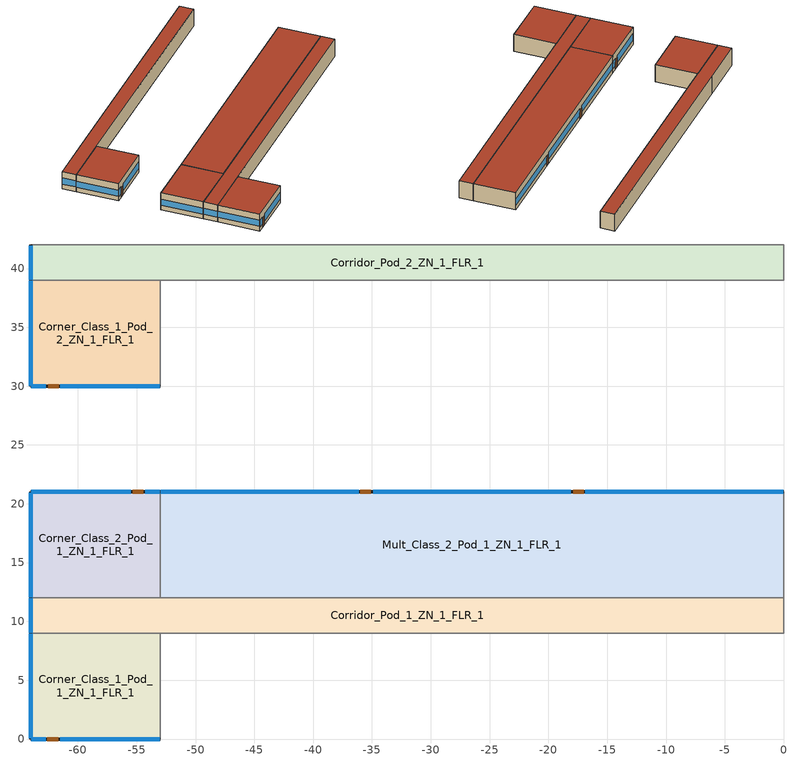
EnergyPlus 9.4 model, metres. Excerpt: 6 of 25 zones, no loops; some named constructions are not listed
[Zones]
Corner_Class_1_Pod_1_ZN_1_FLR_1
 floor ground (ext_slab_6in_with_carpet): -64,9 -53,9 -53,0 -64,0 z0
 wall outside (nonres_ext_wall): -64,9 -64,0 -53,0 z0:4
 wall to Mult_Class_1_Pod_1_ZN_1_FLR_1 (int_wall): -53,0 -53,9 z0:4
 wall to Corridor_Pod_1_ZN_1_FLR_1 (int_wall): -53,9 -64,9 z0:4
 window (Window_U_0.40_SHGC_0.38): -63.95,0 -62.73,0 / -61.51,0 -53.05,0 z0.92:2.51; -64,8.95 -64,0.05 z1.1:2.52
 door (Swinging Door_con): -62.59,0 -61.68,0 z0:2.13
 roof outside (nonres_roof): -64,0 -53,0 -53,9 -64,9 z4
Corner_Class_1_Pod_2_ZN_1_FLR_1
 floor ground (ext_slab_6in_with_carpet): -64,39 -53,39 -53,30 -64,30 z0
 wall outside (nonres_ext_wall): -64,39 -64,30 -53,30 z0:4
 wall to Mult_Class_1_Pod_2_ZN_1_FLR_1 (int_wall): -53,30 -53,39 z0:4
 wall to Corridor_Pod_2_ZN_1_FLR_1 (int_wall): -53,39 -64,39 z0:4
 window (Window_U_0.40_SHGC_0.38): -63.95,30 -62.73,30 / -61.51,30 -53.05,30 z0.92:2.51; -64,38.95 -64,30.05 z1.1:2.52
 door (Swinging Door_con): -62.53,30 -61.62,30 z0:2.13
 roof outside (nonres_roof): -64,30 -53,30 -53,39 -64,39 z4
Corner_Class_2_Pod_1_ZN_1_FLR_1
 floor ground (ext_slab_6in_with_carpet): -64,21 -53,21 -53,12 -64,12 z0
 wall outside (nonres_ext_wall): -53,21 -64,21 -64,12 z0:4
 wall to Corridor_Pod_1_ZN_1_FLR_1 (int_wall): -64,12 -53,12 z0:4
 wall to Mult_Class_2_Pod_1_ZN_1_FLR_1 (int_wall): -53,12 -53,21 z0:4
 window (Window_U_0.40_SHGC_0.38): -53.05,21 -54.27,21 / -55.49,21 -63.95,21 z0.92:2.51; -64,20.95 -64,12.05 z1.1:2.52
 door (Swinging Door_con): -54.43,21 -55.34,21 z0:2.13
 roof outside (nonres_roof): -64,12 -53,12 -53,21 -64,21 z4
Corridor_Pod_1_ZN_1_FLR_1
 floor ground (ext_slab_6in_with_carpet): -64,12 0,12 0,9 -64,9 z0
 wall outside (nonres_ext_wall): -64,12 -64,9 z0:4
 wall to Mult_Class_1_Pod_1_ZN_1_FLR_1 (int_wall): -53,9 0,9 z0:4
 wall to Main_Corridor_ZN_1_FLR_1 (int_wall): 0,9 0,12 z0:4
 wall to Mult_Class_2_Pod_1_ZN_1_FLR_1 (int_wall): 0,12 -53,12 z0:4
 window (Window_U_0.40_SHGC_0.38): -64,11.95 -64,9.05 z1.1:2.55
 roof outside (nonres_roof): -64,9 0,9 0,12 -64,12 z4
Corridor_Pod_2_ZN_1_FLR_1
 floor ground (ext_slab_6in_with_carpet): -64,42 0,42 0,39 -64,39 z0
 wall outside (nonres_ext_wall): -64,42 -64,39 z0:4
 wall to Mult_Class_1_Pod_2_ZN_1_FLR_1 (int_wall): -53,39 0,39 z0:4
 wall to Main_Corridor_ZN_1_FLR_1 (int_wall): 0,39 0,42 z0:4
 wall to Mult_Class_2_Pod_2_ZN_1_FLR_1 (int_wall): 0,42 -53,42 z0:4
 wall to Corner_Class_2_Pod_2_ZN_1_FLR_1 (int_wall): -53,42 -64,42 z0:4
 window (Window_U_0.40_SHGC_0.38): -64,41.95 -64,39.05 z1.1:2.55
 roof outside (nonres_roof): -64,39 0,39 0,42 -64,42 z4
Mult_Class_2_Pod_1_ZN_1_FLR_1
 floor ground (ext_slab_6in_with_carpet): -53,21 0,21 0,12 -53,12 z0
 wall outside (nonres_ext_wall): 0,21 -53,21 z0:4
 wall to Main_Corridor_ZN_1_FLR_1 (int_wall): 0,12 0,21 z0:4
 window (Window_U_0.40_SHGC_0.38): -0.05,21 -16.87,21 / -18.09,21 -34.91,21 / -36.13,21 -52.95,21 z1.03:2.5
 door (Swinging Door_con): -16.98,21 -17.89,21 / -35.09,21 -36.01,21 z0:2.13
 roof outside (nonres_roof): -53,12 0,12 0,21 -53,21 z4
[EnergyManagementSystem:Program]
PSZ2_5_Fan_Control: IF PSZ2_5_Number_of_Stages == 1; Return; ENDIF; IF PSZ2_5_HeatingRTF > 0; SET PSZ2_5_Heating = PSZ2_5_HeatingRTF; SET PSZ2_5_Ven = 1 - PSZ2_5_HeatingRTF; SET PSZ2_5_Eco = 0; SET PSZ2_5_Stage1 = 0; SET PSZ2_5_Stage2 = 0; ELSE; SET PSZ2_5_Heating = 0; SET PSZ2_5_EcoSpeed = PSZ2_5_VenSpeed; IF PSZ2_5_SpeedRatio == 0; IF PSZ2_5_RTF > 0; SET PSZ2_5_Stage1 = PSZ2_5_RTF; SET PSZ2_5_Stage2 = 0; SET PSZ2_5_Ven = 1-PSZ2_5_RTF; SET PSZ2_5_Eco = 0; IF PSZ2_5_OAFlowMass > (PSZ2_5_OADesignMass * PSZ2_5_OASch); SET PSZ2_5_Stage1Speed = 1.0; ENDIF; ELSE; SET PSZ2_5_Stage1 = 0; SET PSZ2_5_Stage2 = 0; IF PSZ2_5_OAFlowMass > (PSZ2_5_OADesignMass * PSZ2_5_OASch); SET PSZ2_5_Eco = 1.0; SET PSZ2_5_Ven = 0; SET PSZ2_5_Exp_DAT = PSZ2_5_DAT_Rqd - (1-PSZ2_5_VenSpeed) * GYM_ZN_1_FLR_1_Temp; SET PSZ2_5_Exp_DAT = PSZ2_5_Exp_DAT/PSZ2_5_VenSpeed; IF OAT_F > PSZ2_5_Exp_DAT; SET PSZ2_5_EcoSpeed = PSZ2_5_Stage2Speed; ENDIF; ELSE; SET PSZ2_5_Eco = 0; SET PSZ2_5_Ven = 1.0; ENDIF; ENDIF; ELSE; SET PSZ2_5_Stage1 = 1- PSZ2_5_SpeedRatio; SET PSZ2_5_Stage2 = PSZ2_5_SpeedRatio; SET PSZ2_5_Ven = 0; SET PSZ2_5_Eco = 0; IF PSZ2_5_OAFlowMass > (PSZ2_5_OADesignMass * PSZ2_5_OASch); SET PSZ2_5_Stage1Speed = 1.0; ENDIF; ENDIF; ENDIF; SET PSZ2_5_FPR = PSZ2_5_Ven * (PSZ2_5_VenSpeed ^ PSZ2_5_FanPwrExponent); SET PSZ2_5_FPR = PSZ2_5_FPR + PSZ2_5_Eco * (PSZ2_5_EcoSpeed ^ PSZ2_5_FanPwrExponent); SET PSZ2_5_FPR_1 = PSZ2_5_Stage1 * (PSZ2_5_Stage1Speed ^ PSZ2_5_FanPwrExponent); SET PSZ2_5_FPR = PSZ2_5_FPR + PSZ2_5_FPR_1; SET PSZ2_5_FPR_2 = PSZ2_5_Stage2 * (PSZ2_5_Stage2Speed ^ PSZ2_5_FanPwrExponent); SET PSZ2_5_FPR = PSZ2_5_FPR + PSZ2_5_FPR_2; SET PSZ2_5_FPR_3 = PSZ2_5_Heating * (PSZ2_5_HeatSpeed ^ PSZ2_5_FanPwrExponent); SET PSZ2_5_FanPwrRatio = PSZ2_5_FPR +  PSZ2_5_FPR_3; SET PSZ2_5_Fan_Pressure = PSZ2_5_Fan_DesignPressure * PSZ2_5_FanPwrRatio
PSZ2_5_Set_Number_of_Stages: SET PSZ2_5_Number_of_Stages =  1
PSZ2_7_Economizer_CTRL_Prog: SET PSZ2_7_Timestep_Econ_Eff = 0.7; SET PSZ2_7_MaxE = 0.7; SET PSZ2_7_DAT_Rqd = (PSZ2_7_DAT_Rqd*1.8) +32; SET OAT_F = (OAT_F*1.8) +32; SET OAwb_F = (OAwb_F*1.8) +32; IF PSZ2_7_OAFlowMass > (PSZ2_7_OADesignMass * PSZ2_7_OASch); SET PSZ2_7_Econo_Active = 1; ELSE; SET PSZ2_7_Econo_Active = 0; ENDIF; SET PSZ2_7_dT_Needed = 75 - PSZ2_7_DAT_Rqd; SET PSZ2_7_Cool_Des_dT = ((98*0.15) + (75*(1-0.15))) - 55; SET PSZ2_7_Cool_Load = PSZ2_7_dT_Needed/ PSZ2_7_Cool_Des_dT; IF PSZ2_7_Cool_Load > 1; SET PSZ2_7_Cool_Load = 1; ELSEIF PSZ2_7_Cool_Load < 0; SET PSZ2_7_Cool_Load = 0; ENDIF; IF PSZ2_7_Econo_Active == 1; SET PSZ2_7_Stage = PSZ2_7_Number_of_Stages; IF PSZ2_7_Stage == 2; IF PSZ2_7_Cool_Load < 0.6; SET PSZ2_7_Timestep_Econ_Eff = PSZ2_7_MaxE; ELSE; SET PSZ2_7_ECO_Eff = 0-2.18919863612305; SET PSZ2_7_ECO_Eff = PSZ2_7_ECO_Eff + (0-0.674461284910428 * PSZ2_7_Cool_Load); SET PSZ2_7_ECO_Eff = PSZ2_7_ECO_Eff + (0.000459106275872404 * (OAT_F^2)); SET PSZ2_7_ECO_Eff = PSZ2_7_ECO_Eff + (0-0.00000484778537945252 * (OAT_F^3)); SET PSZ2_7_ECO_Eff = PSZ2_7_ECO_Eff + (0.182915713033586 * OAwb_F); SET PSZ2_7_ECO_Eff = PSZ2_7_ECO_Eff + (0-0.00382838660261133 * (OAwb_F^2)); SET PSZ2_7_ECO_Eff = PSZ2_7_ECO_Eff + (0.0000255567460240583 * (OAwb_F^3)); SET PSZ2_7_Timestep_Econ_Eff = PSZ2_7_ECO_Eff; ENDIF; ELSE; SET PSZ2_7_ECO_Eff = 2.36337942464462; SET PSZ2_7_ECO_Eff = PSZ2_7_ECO_Eff + (0-0.409939515512619 * PSZ2_7_Cool_Load); SET PSZ2_7_ECO_Eff = PSZ2_7_ECO_Eff + (0-0.0565205596792225 * OAwb_F); SET PSZ2_7_ECO_Eff = PSZ2_7_ECO_Eff + (0-0.0000632612294169389 * (OAT_F^2)); SET PSZ2_7_Timestep_Econ_Eff = PSZ2_7_ECO_Eff + (0.000571724868775081 * (OAwb_F^2)); ENDIF; IF PSZ2_7_Timestep_Econ_Eff > PSZ2_7_MaxE; SET PSZ2_7_Timestep_Econ_Eff = PSZ2_7_MaxE; ELSEIF PSZ2_7_Timestep_Econ_Eff < (PSZ2_7_OADesignMass * PSZ2_7_OASch); SET PSZ2_7_Timestep_Econ_Eff = (PSZ2_7_OADesignMass * PSZ2_7_OASch); ENDIF; ENDIF
PSZ2_7_Fan_Control: IF PSZ2_7_Number_of_Stages == 1; Return; ENDIF; IF PSZ2_7_HeatingRTF > 0; SET PSZ2_7_Heating = PSZ2_7_HeatingRTF; SET PSZ2_7_Ven = 1 - PSZ2_7_HeatingRTF; SET PSZ2_7_Eco = 0; SET PSZ2_7_Stage1 = 0; SET PSZ2_7_Stage2 = 0; ELSE; SET PSZ2_7_Heating = 0; SET PSZ2_7_EcoSpeed = PSZ2_7_VenSpeed; IF PSZ2_7_SpeedRatio == 0; IF PSZ2_7_RTF > 0; SET PSZ2_7_Stage1 = PSZ2_7_RTF; SET PSZ2_7_Stage2 = 0; SET PSZ2_7_Ven = 1-PSZ2_7_RTF; SET PSZ2_7_Eco = 0; IF PSZ2_7_OAFlowMass > (PSZ2_7_OADesignMass * PSZ2_7_OASch); SET PSZ2_7_Stage1Speed = 1.0; ENDIF; ELSE; SET PSZ2_7_Stage1 = 0; SET PSZ2_7_Stage2 = 0; IF PSZ2_7_OAFlowMass > (PSZ2_7_OADesignMass * PSZ2_7_OASch); SET PSZ2_7_Eco = 1.0; SET PSZ2_7_Ven = 0; SET PSZ2_7_Exp_DAT = PSZ2_7_DAT_Rqd - (1-PSZ2_7_VenSpeed) * CAFETERIA_ZN_1_FLR_1_Temp; SET PSZ2_7_Exp_DAT = PSZ2_7_Exp_DAT/PSZ2_7_VenSpeed; IF OAT_F > PSZ2_7_Exp_DAT; SET PSZ2_7_EcoSpeed = PSZ2_7_Stage2Speed; ENDIF; ELSE; SET PSZ2_7_Eco = 0; SET PSZ2_7_Ven = 1.0; ENDIF; ENDIF; ELSE; SET PSZ2_7_Stage1 = 1- PSZ2_7_SpeedRatio; SET PSZ2_7_Stage2 = PSZ2_7_SpeedRatio; SET PSZ2_7_Ven = 0; SET PSZ2_7_Eco = 0; IF PSZ2_7_OAFlowMass > (PSZ2_7_OADesignMass * PSZ2_7_OASch); SET PSZ2_7_Stage1Speed = 1.0; ENDIF; ENDIF; ENDIF; SET PSZ2_7_FPR = PSZ2_7_Ven * (PSZ2_7_VenSpeed ^ PSZ2_7_FanPwrExponent); SET PSZ2_7_FPR = PSZ2_7_FPR + PSZ2_7_Eco * (PSZ2_7_EcoSpeed ^ PSZ2_7_FanPwrExponent); SET PSZ2_7_FPR_1 = PSZ2_7_Stage1 * (PSZ2_7_Stage1Speed ^ PSZ2_7_FanPwrExponent); SET PSZ2_7_FPR = PSZ2_7_FPR + PSZ2_7_FPR_1; SET PSZ2_7_FPR_2 = PSZ2_7_Stage2 * (PSZ2_7_Stage2Speed ^ PSZ2_7_FanPwrExponent); SET PSZ2_7_FPR = PSZ2_7_FPR + PSZ2_7_FPR_2; SET PSZ2_7_FPR_3 = PSZ2_7_Heating * (PSZ2_7_HeatSpeed ^ PSZ2_7_FanPwrExponent); SET PSZ2_7_FanPwrRatio = PSZ2_7_FPR +  PSZ2_7_FPR_3; SET PSZ2_7_Fan_Pressure = PSZ2_7_Fan_DesignPressure * PSZ2_7_FanPwrRatio
PSZ2_7_Set_Fan_Par: IF PSZ2_7_Number_of_Stages == 1; Return; ENDIF; SET PSZ2_7_FanPwrExponent = 2.2; SET PSZ2_7_OAFrac = PSZ2_7_OAFlowMass/PSZ2_7_DesignFlowMass; IF  PSZ2_7_OAFrac < 0.66; SET PSZ2_7_VenSpeed = 0.66; SET PSZ2_7_Stage1Speed = 0.66; ELSE; SET PSZ2_7_VenSpeed = PSZ2_7_OAFrac; SET PSZ2_7_Stage1Speed = PSZ2_7_OAFrac; ENDIF; SET PSZ2_7_Stage2Speed = 1.0; SET PSZ2_7_HeatSpeed = 1.0
PSZ2_7_Set_Number_of_Stages: SET PSZ2_7_Number_of_Stages =  2
SET_Bath_ZN_1_FLR_1_Light_EMS_Program: SET Bath_ZN_1_FLR_1_LSr_IP=0.093*Bath_ZN_1_FLR_1_LSr/Bath_ZN_1_FLR_1_Area; IF (Bath_ZN_1_FLR_1_OSr <= 0) && (Bath_ZN_1_FLR_1_LSr_IP >= 0.02); SET Bath_ZN_1_FLR_1_LAr = 0.02*Bath_ZN_1_FLR_1_Area/0.09290304; ELSE; SET Bath_ZN_1_FLR_1_LAr = NULL; ENDIF
SET_Cafeteria_ZN_1_FLR_1_Light_EMS_Program: SET Cafeteria_ZN_1_FLR_1_LSr_IP=0.093*Cafeteria_ZN_1_FLR_1_LSr/Cafeteria_ZN_1_FLR_1_Area; IF (Cafeteria_ZN_1_FLR_1_OSr <= 0) && (Cafeteria_ZN_1_FLR_1_LSr_IP >= 0.02); SET Cafeteria_ZN_1_FLR_1_LAr = 0.02*Cafeteria_ZN_1_FLR_1_Area/0.09290304; ELSE; SET Cafeteria_ZN_1_FLR_1_LAr = NULL; ENDIF
SET_Gym_ZN_1_FLR_1_Light_EMS_Program: SET Gym_ZN_1_FLR_1_LSr_IP=0.093*Gym_ZN_1_FLR_1_LSr/Gym_ZN_1_FLR_1_Area; IF (Gym_ZN_1_FLR_1_OSr <= 0) && (Gym_ZN_1_FLR_1_LSr_IP >= 0.02); SET Gym_ZN_1_FLR_1_LAr = 0.02*Gym_ZN_1_FLR_1_Area/0.09290304; ELSE; SET Gym_ZN_1_FLR_1_LAr = NULL; ENDIF
SET_Kitchen_ZN_1_FLR_1_Light_EMS_Program: SET Kitchen_ZN_1_FLR_1_LSr_IP=0.093*Kitchen_ZN_1_FLR_1_LSr/Kitchen_ZN_1_FLR_1_Area; IF (Kitchen_ZN_1_FLR_1_OSr <= 0) && (Kitchen_ZN_1_FLR_1_LSr_IP >= 0.02); SET Kitchen_ZN_1_FLR_1_LAr = 0.02*Kitchen_ZN_1_FLR_1_Area/0.09290304; ELSE; SET Kitchen_ZN_1_FLR_1_LAr = NULL; ENDIF
SET_LMC_ZN_1_FLR_1_Light_EMS_Program: SET LMC_ZN_1_FLR_1_LSr_IP=0.093*LMC_ZN_1_FLR_1_LSr/LMC_ZN_1_FLR_1_Area; IF (LMC_ZN_1_FLR_1_OSr <= 0) && (LMC_ZN_1_FLR_1_LSr_IP >= 0.02); SET LMC_ZN_1_FLR_1_LAr = 0.02*LMC_ZN_1_FLR_1_Area/0.09290304; ELSE; SET LMC_ZN_1_FLR_1_LAr = NULL; ENDIF
SET_Lobby_ZN_1_FLR_1_Light_EMS_Program: SET Lobby_ZN_1_FLR_1_LSr_IP=0.093*Lobby_ZN_1_FLR_1_LSr/Lobby_ZN_1_FLR_1_Area; IF (Lobby_ZN_1_FLR_1_OSr <= 0) && (Lobby_ZN_1_FLR_1_LSr_IP >= 0.02); SET Lobby_ZN_1_FLR_1_LAr = 0.02*Lobby_ZN_1_FLR_1_Area/0.09290304; ELSE; SET Lobby_ZN_1_FLR_1_LAr = NULL; ENDIF
SET_Main_Corridor_ZN_1_FLR_1_Light_EMS_Program: SET Main_Corridor_ZN_1_FLR_1_LSr_IP=0.093*Main_Corridor_ZN_1_FLR_1_LSr/Main_Corridor_ZN_1_FLR_1_Area; IF (Main_Corridor_ZN_1_FLR_1_OSr <= 0) && (Main_Corridor_ZN_1_FLR_1_LSr_IP >= 0.02); SET Main_Corridor_ZN_1_FLR_1_LAr = 0.02*Main_Corridor_ZN_1_FLR_1_Area/0.09290304; ELSE; SET Main_Corridor_ZN_1_FLR_1_LAr = NULL; ENDIF
SET_Mech_ZN_1_FLR_1_Light_EMS_Program: SET Mech_ZN_1_FLR_1_LSr_IP=0.093*Mech_ZN_1_FLR_1_LSr/Mech_ZN_1_FLR_1_Area; IF (Mech_ZN_1_FLR_1_OSr <= 0) && (Mech_ZN_1_FLR_1_LSr_IP >= 0.02); SET Mech_ZN_1_FLR_1_LAr = 0.02*Mech_ZN_1_FLR_1_Area/0.09290304; ELSE; SET Mech_ZN_1_FLR_1_LAr = NULL; ENDIF
SET_Offices_ZN_1_FLR_1_Light_EMS_Program: SET Offices_ZN_1_FLR_1_LSr_IP=0.093*Offices_ZN_1_FLR_1_LSr/Offices_ZN_1_FLR_1_Area; IF (Offices_ZN_1_FLR_1_OSr <= 0) && (Offices_ZN_1_FLR_1_LSr_IP >= 0.02); SET Offices_ZN_1_FLR_1_LAr = 0.02*Offices_ZN_1_FLR_1_Area/0.09290304; ELSE; SET Offices_ZN_1_FLR_1_LAr = NULL; ENDIF
SET_cCL1_Pod_1_ZN_1_FLR_1_Light_EMS_Program: SET cCL1_Pod_1_ZN_1_FLR_1_LSr_IP=0.093*cCL1_Pod_1_ZN_1_FLR_1_LSr/cCL1_Pod_1_ZN_1_FLR_1_Area; IF (cCL1_Pod_1_ZN_1_FLR_1_OSr <= 0) && (cCL1_Pod_1_ZN_1_FLR_1_LSr_IP >= 0.02); SET cCL1_Pod_1_ZN_1_FLR_1_LAr = 0.02*cCL1_Pod_1_ZN_1_FLR_1_Area/0.09290304; ELSE; SET cCL1_Pod_1_ZN_1_FLR_1_LAr = NULL; ENDIF
SET_cCL1_Pod_2_ZN_1_FLR_1_Light_EMS_Program: SET cCL1_Pod_2_ZN_1_FLR_1_LSr_IP=0.093*cCL1_Pod_2_ZN_1_FLR_1_LSr/cCL1_Pod_2_ZN_1_FLR_1_Area; IF (cCL1_Pod_2_ZN_1_FLR_1_OSr <= 0) && (cCL1_Pod_2_ZN_1_FLR_1_LSr_IP >= 0.02); SET cCL1_Pod_2_ZN_1_FLR_1_LAr = 0.02*cCL1_Pod_2_ZN_1_FLR_1_Area/0.09290304; ELSE; SET cCL1_Pod_2_ZN_1_FLR_1_LAr = NULL; ENDIF
SET_cCL1_Pod_3_ZN_1_FLR_1_Light_EMS_Program: SET cCL1_Pod_3_ZN_1_FLR_1_LSr_IP=0.093*cCL1_Pod_3_ZN_1_FLR_1_LSr/cCL1_Pod_3_ZN_1_FLR_1_Area; IF (cCL1_Pod_3_ZN_1_FLR_1_OSr <= 0) && (cCL1_Pod_3_ZN_1_FLR_1_LSr_IP >= 0.02); SET cCL1_Pod_3_ZN_1_FLR_1_LAr = 0.02*cCL1_Pod_3_ZN_1_FLR_1_Area/0.09290304; ELSE; SET cCL1_Pod_3_ZN_1_FLR_1_LAr = NULL; ENDIF
SET_cCL2_Pod_1_ZN_1_FLR_1_Light_EMS_Program: SET cCL2_Pod_1_ZN_1_FLR_1_LSr_IP=0.093*cCL2_Pod_1_ZN_1_FLR_1_LSr/cCL2_Pod_1_ZN_1_FLR_1_Area; IF (cCL2_Pod_1_ZN_1_FLR_1_OSr <= 0) && (cCL2_Pod_1_ZN_1_FLR_1_LSr_IP >= 0.02); SET cCL2_Pod_1_ZN_1_FLR_1_LAr = 0.02*cCL2_Pod_1_ZN_1_FLR_1_Area/0.09290304; ELSE; SET cCL2_Pod_1_ZN_1_FLR_1_LAr = NULL; ENDIF
SET_cCL2_Pod_2_ZN_1_FLR_1_Light_EMS_Program: SET cCL2_Pod_2_ZN_1_FLR_1_LSr_IP=0.093*cCL2_Pod_2_ZN_1_FLR_1_LSr/cCL2_Pod_2_ZN_1_FLR_1_Area; IF (cCL2_Pod_2_ZN_1_FLR_1_OSr <= 0) && (cCL2_Pod_2_ZN_1_FLR_1_LSr_IP >= 0.02); SET cCL2_Pod_2_ZN_1_FLR_1_LAr = 0.02*cCL2_Pod_2_ZN_1_FLR_1_Area/0.09290304; ELSE; SET cCL2_Pod_2_ZN_1_FLR_1_LAr = NULL; ENDIF
SET_cCL2_Pod_3_ZN_1_FLR_1_Light_EMS_Program: SET cCL2_Pod_3_ZN_1_FLR_1_LSr_IP=0.093*cCL2_Pod_3_ZN_1_FLR_1_LSr/cCL2_Pod_3_ZN_1_FLR_1_Area; IF (cCL2_Pod_3_ZN_1_FLR_1_OSr <= 0) && (cCL2_Pod_3_ZN_1_FLR_1_LSr_IP >= 0.02); SET cCL2_Pod_3_ZN_1_FLR_1_LAr = 0.02*cCL2_Pod_3_ZN_1_FLR_1_Area/0.09290304; ELSE; SET cCL2_Pod_3_ZN_1_FLR_1_LAr = NULL; ENDIF
SET_cPCLZN_1_FLR_1_Light_EMS_Program: SET cPCLZN_1_FLR_1_LSr_IP=0.093*cPCLZN_1_FLR_1_LSr/cPCLZN_1_FLR_1_Area; IF (cPCLZN_1_FLR_1_OSr <= 0) && (cPCLZN_1_FLR_1_LSr_IP >= 0.02); SET cPCLZN_1_FLR_1_LAr = 0.02*cPCLZN_1_FLR_1_Area/0.09290304; ELSE; SET cPCLZN_1_FLR_1_LAr = NULL; ENDIF
SET_cPOD1_ZN_1_FLR_1_Light_EMS_Program: SET cPOD1_ZN_1_FLR_1_LSr_IP=0.093*cPOD1_ZN_1_FLR_1_LSr/cPOD1_ZN_1_FLR_1_Area; IF (cPOD1_ZN_1_FLR_1_OSr <= 0) && (cPOD1_ZN_1_FLR_1_LSr_IP >= 0.02); SET cPOD1_ZN_1_FLR_1_LAr = 0.02*cPOD1_ZN_1_FLR_1_Area/0.09290304; ELSE; SET cPOD1_ZN_1_FLR_1_LAr = NULL; ENDIF
SET_cPOD2_ZN_1_FLR_1_Light_EMS_Program: SET cPOD2_ZN_1_FLR_1_LSr_IP=0.093*cPOD2_ZN_1_FLR_1_LSr/cPOD2_ZN_1_FLR_1_Area; IF (cPOD2_ZN_1_FLR_1_OSr <= 0) && (cPOD2_ZN_1_FLR_1_LSr_IP >= 0.02); SET cPOD2_ZN_1_FLR_1_LAr = 0.02*cPOD2_ZN_1_FLR_1_Area/0.09290304; ELSE; SET cPOD2_ZN_1_FLR_1_LAr = NULL; ENDIF
SET_cPOD3_ZN_1_FLR_1_Light_EMS_Program: SET cPOD3_ZN_1_FLR_1_LSr_IP=0.093*cPOD3_ZN_1_FLR_1_LSr/cPOD3_ZN_1_FLR_1_Area; IF (cPOD3_ZN_1_FLR_1_OSr <= 0) && (cPOD3_ZN_1_FLR_1_LSr_IP >= 0.02); SET cPOD3_ZN_1_FLR_1_LAr = 0.02*cPOD3_ZN_1_FLR_1_Area/0.09290304; ELSE; SET cPOD3_ZN_1_FLR_1_LAr = NULL; ENDIF
SET_mCl1_Pod_1_ZN_1_FLR_1_Light_EMS_Program: SET mCl1_Pod_1_ZN_1_FLR_1_LSr_IP=0.093*mCl1_Pod_1_ZN_1_FLR_1_LSr/mCl1_Pod_1_ZN_1_FLR_1_Area; IF (mCl1_Pod_1_ZN_1_FLR_1_OSr <= 0) && (mCl1_Pod_1_ZN_1_FLR_1_LSr_IP >= 0.02); SET mCl1_Pod_1_ZN_1_FLR_1_LAr = 0.02*mCl1_Pod_1_ZN_1_FLR_1_Area/0.09290304; ELSE; SET mCl1_Pod_1_ZN_1_FLR_1_LAr = NULL; ENDIF
SET_mCl1_Pod_2_ZN_1_FLR_1_Light_EMS_Program: SET mCl1_Pod_2_ZN_1_FLR_1_LSr_IP=0.093*mCl1_Pod_2_ZN_1_FLR_1_LSr/mCl1_Pod_2_ZN_1_FLR_1_Area; IF (mCl1_Pod_2_ZN_1_FLR_1_OSr <= 0) && (mCl1_Pod_2_ZN_1_FLR_1_LSr_IP >= 0.02); SET mCl1_Pod_2_ZN_1_FLR_1_LAr = 0.02*mCl1_Pod_2_ZN_1_FLR_1_Area/0.09290304; ELSE; SET mCl1_Pod_2_ZN_1_FLR_1_LAr = NULL; ENDIF
SET_mCl1_Pod_3_ZN_1_FLR_1_Light_EMS_Program: SET mCl1_Pod_3_ZN_1_FLR_1_LSr_IP=0.093*mCl1_Pod_3_ZN_1_FLR_1_LSr/mCl1_Pod_3_ZN_1_FLR_1_Area; IF (mCl1_Pod_3_ZN_1_FLR_1_OSr <= 0) && (mCl1_Pod_3_ZN_1_FLR_1_LSr_IP >= 0.02); SET mCl1_Pod_3_ZN_1_FLR_1_LAr = 0.02*mCl1_Pod_3_ZN_1_FLR_1_Area/0.09290304; ELSE; SET mCl1_Pod_3_ZN_1_FLR_1_LAr = NULL; ENDIF
SET_mCl2_Pod_1_ZN_1_FLR_1_Light_EMS_Program: SET mCl2_Pod_1_ZN_1_FLR_1_LSr_IP=0.093*mCl2_Pod_1_ZN_1_FLR_1_LSr/mCl2_Pod_1_ZN_1_FLR_1_Area; IF (mCl2_Pod_1_ZN_1_FLR_1_OSr <= 0) && (mCl2_Pod_1_ZN_1_FLR_1_LSr_IP >= 0.02); SET mCl2_Pod_1_ZN_1_FLR_1_LAr = 0.02*mCl2_Pod_1_ZN_1_FLR_1_Area/0.09290304; ELSE; SET mCl2_Pod_1_ZN_1_FLR_1_LAr = NULL; ENDIF
SET_mCl2_Pod_2_ZN_1_FLR_1_Light_EMS_Program: SET mCl2_Pod_2_ZN_1_FLR_1_LSr_IP=0.093*mCl2_Pod_2_ZN_1_FLR_1_LSr/mCl2_Pod_2_ZN_1_FLR_1_Area; IF (mCl2_Pod_2_ZN_1_FLR_1_OSr <= 0) && (mCl2_Pod_2_ZN_1_FLR_1_LSr_IP >= 0.02); SET mCl2_Pod_2_ZN_1_FLR_1_LAr = 0.02*mCl2_Pod_2_ZN_1_FLR_1_Area/0.09290304; ELSE; SET mCl2_Pod_2_ZN_1_FLR_1_LAr = NULL; ENDIF
SET_mCl2_Pod_3_ZN_1_FLR_1_Light_EMS_Program: SET mCl2_Pod_3_ZN_1_FLR_1_LSr_IP=0.093*mCl2_Pod_3_ZN_1_FLR_1_LSr/mCl2_Pod_3_ZN_1_FLR_1_Area; IF (mCl2_Pod_3_ZN_1_FLR_1_OSr <= 0) && (mCl2_Pod_3_ZN_1_FLR_1_LSr_IP >= 0.02); SET mCl2_Pod_3_ZN_1_FLR_1_LAr = 0.02*mCl2_Pod_3_ZN_1_FLR_1_Area/0.09290304; ELSE; SET mCl2_Pod_3_ZN_1_FLR_1_LAr = NULL; ENDIF
SetBoilerCurve: IF BoilerPLR >= PLRx; IF BoilerType == 1; SET BoilerCurve = 0.975 + 0.305*BoilerPLR - 0.527*(BoilerPLR^2) + 0.249*(BoilerPLR^3); ELSE; SET BoilerCurve = 0.907 + 0.320*BoilerPLR - 0.420*(BoilerPLR^2) + 0.193*(BoilerPLR^3); ENDIF; ELSE; IF BoilerPLR == 0; SET BoilerCurve = NULL; ELSE; IF BoilerPLR <0.05; SET BoilerCurve = (0.05/(0.05 + SkinLossRate)) * (Ecx/EtRated); ELSE; SET BoilerCurve = (BoilerPLR/(BoilerPLR + SkinLossRate)) * (Ecx/EtRated); ENDIF; ENDIF; ENDIF
SetBoilerPar: SET CapRated =  370135.33; SET EtRated =  0.8; SET CapRated = (CapRated *3.412)/1000; SET SkinLossRate = 0.02; SET BoilerType = 1; IF BoilerType  == 1; IF CapRated >10000; SET PLRx = 0.2; ELSEIF CapRated >5000; SET PLRx = 0.25; ELSEIF CapRated >1000; SET PLRx = 0.33; ELSE; SET BoilerType = 2; SET PLRx = 0.2; ENDIF; ELSE; SET PLRx = 0.2; ENDIF; IF BoilerType == 1; SET CurveX = 0.975 + 0.305 * PLRx - 0.527 * (PLRx^2) + 0.249 * (PLRx^3); ELSE; SET CurveX = 0.907 + 0.320 * PLRx - 0.420 * (PLRx^2) + 0.193 * (PLRx^3); ENDIF; SET LoadX = CapRated * PLRx; SET Etx = CurveX * EtRated; SET InputEx = LoadX/Etx; SET SkinEx = CapRated * SkinLossRate; SET Ecx = (LoadX + SkinEx)/InputEx
Transformer_Load_Prog: SET Wired_LTG = Facility_Int_LTG*0.0119
[EnergyManagementSystem:ProgramCallingManager]
BoilerCurveManager: InsideHVACSystemIterationLoop; SetBoilerCurve
BoilerParManager: BeginNewEnvironment; SetBoilerPar
OA_BASED_OPTIMUM_START_EMS_Program Manager: BeginTimestepBeforePredictor; OA_BASED_OPTIMUM_START_EMS_Program
PSZ1_6_ECO_Manager: InsideHVACSystemIterationLoop; PSZ1_6_Economizer_CTRL_Prog
PSZ1_6_Fan_Main_Manager: BeginTimestepBeforePredictor; PSZ1_6_Fan_Control
PSZ1_6_Fan_Parameter_manager: BeginNewEnvironment; PSZ1_6_Set_Fan_Par
PSZ1_6_Set_Number_of_Stages_CallingManager: BeginNewEnvironment; PSZ1_6_Set_Number_of_Stages
PSZ2_5_ECO_Manager: InsideHVACSystemIterationLoop; PSZ2_5_Economizer_CTRL_Prog
PSZ2_5_Fan_Main_Manager: BeginTimestepBeforePredictor; PSZ2_5_Fan_Control
PSZ2_5_Fan_Parameter_manager: BeginNewEnvironment; PSZ2_5_Set_Fan_Par
PSZ2_5_Set_Number_of_Stages_CallingManager: BeginNewEnvironment; PSZ2_5_Set_Number_of_Stages
PSZ2_7_ECO_Manager: InsideHVACSystemIterationLoop; PSZ2_7_Economizer_CTRL_Prog
PSZ2_7_Fan_Main_Manager: BeginTimestepBeforePredictor; PSZ2_7_Fan_Control
PSZ2_7_Fan_Parameter_manager: BeginNewEnvironment; PSZ2_7_Set_Fan_Par
PSZ2_7_Set_Number_of_Stages_CallingManager: BeginNewEnvironment; PSZ2_7_Set_Number_of_Stages
SET_Bath_ZN_1_FLR_1_Light_EMS_Program_Prog_Manager: BeginTimestepBeforePredictor; SET_Bath_ZN_1_FLR_1_Light_EMS_Program
SET_Cafeteria_ZN_1_FLR_1_Light_EMS_Program_Prog_Manager: BeginTimestepBeforePredictor; SET_Cafeteria_ZN_1_FLR_1_Light_EMS_Program
SET_Gym_ZN_1_FLR_1_Light_EMS_Program_Prog_Manager: BeginTimestepBeforePredictor; SET_Gym_ZN_1_FLR_1_Light_EMS_Program
SET_Kitchen_ZN_1_FLR_1_Light_EMS_Program_Prog_Manager: BeginTimestepBeforePredictor; SET_Kitchen_ZN_1_FLR_1_Light_EMS_Program
SET_LMC_ZN_1_FLR_1_Light_EMS_Program_Prog_Manager: BeginTimestepBeforePredictor; SET_LMC_ZN_1_FLR_1_Light_EMS_Program
SET_Lobby_ZN_1_FLR_1_Light_EMS_Program_Prog_Manager: BeginTimestepBeforePredictor; SET_Lobby_ZN_1_FLR_1_Light_EMS_Program
SET_Main_Corridor_ZN_1_FLR_1_Light_EMS_Program_Prog_Manager: BeginTimestepBeforePredictor; SET_Main_Corridor_ZN_1_FLR_1_Light_EMS_Program
SET_Mech_ZN_1_FLR_1_Light_EMS_Program_Prog_Manager: BeginTimestepBeforePredictor; SET_Mech_ZN_1_FLR_1_Light_EMS_Program
SET_Offices_ZN_1_FLR_1_Light_EMS_Program_Prog_Manager: BeginTimestepBeforePredictor; SET_Offices_ZN_1_FLR_1_Light_EMS_Program
SET_cCL1_Pod_1_ZN_1_FLR_1_Light_EMS_Program_Prog_Manager: BeginTimestepBeforePredictor; SET_cCL1_Pod_1_ZN_1_FLR_1_Light_EMS_Program
SET_cCL1_Pod_2_ZN_1_FLR_1_Light_EMS_Program_Prog_Manager: BeginTimestepBeforePredictor; SET_cCL1_Pod_2_ZN_1_FLR_1_Light_EMS_Program
SET_cCL1_Pod_3_ZN_1_FLR_1_Light_EMS_Program_Prog_Manager: BeginTimestepBeforePredictor; SET_cCL1_Pod_3_ZN_1_FLR_1_Light_EMS_Program
SET_cCL2_Pod_1_ZN_1_FLR_1_Light_EMS_Program_Prog_Manager: BeginTimestepBeforePredictor; SET_cCL2_Pod_1_ZN_1_FLR_1_Light_EMS_Program
SET_cCL2_Pod_2_ZN_1_FLR_1_Light_EMS_Program_Prog_Manager: BeginTimestepBeforePredictor; SET_cCL2_Pod_2_ZN_1_FLR_1_Light_EMS_Program
SET_cCL2_Pod_3_ZN_1_FLR_1_Light_EMS_Program_Prog_Manager: BeginTimestepBeforePredictor; SET_cCL2_Pod_3_ZN_1_FLR_1_Light_EMS_Program
SET_cPCLZN_1_FLR_1_Light_EMS_Program_Prog_Manager: BeginTimestepBeforePredictor; SET_cPCLZN_1_FLR_1_Light_EMS_Program
SET_cPOD1_ZN_1_FLR_1_Light_EMS_Program_Prog_Manager: BeginTimestepBeforePredictor; SET_cPOD1_ZN_1_FLR_1_Light_EMS_Program
SET_cPOD2_ZN_1_FLR_1_Light_EMS_Program_Prog_Manager: BeginTimestepBeforePredictor; SET_cPOD2_ZN_1_FLR_1_Light_EMS_Program
SET_cPOD3_ZN_1_FLR_1_Light_EMS_Program_Prog_Manager: BeginTimestepBeforePredictor; SET_cPOD3_ZN_1_FLR_1_Light_EMS_Program
SET_mCl1_Pod_1_ZN_1_FLR_1_Light_EMS_Program_Prog_Manager: BeginTimestepBeforePredictor; SET_mCl1_Pod_1_ZN_1_FLR_1_Light_EMS_Program
SET_mCl1_Pod_2_ZN_1_FLR_1_Light_EMS_Program_Prog_Manager: BeginTimestepBeforePredictor; SET_mCl1_Pod_2_ZN_1_FLR_1_Light_EMS_Program
SET_mCl1_Pod_3_ZN_1_FLR_1_Light_EMS_Program_Prog_Manager: BeginTimestepBeforePredictor; SET_mCl1_Pod_3_ZN_1_FLR_1_Light_EMS_Program
SET_mCl2_Pod_1_ZN_1_FLR_1_Light_EMS_Program_Prog_Manager: BeginTimestepBeforePredictor; SET_mCl2_Pod_1_ZN_1_FLR_1_Light_EMS_Program
SET_mCl2_Pod_2_ZN_1_FLR_1_Light_EMS_Program_Prog_Manager: BeginTimestepBeforePredictor; SET_mCl2_Pod_2_ZN_1_FLR_1_Light_EMS_Program
SET_mCl2_Pod_3_ZN_1_FLR_1_Light_EMS_Program_Prog_Manager: BeginTimestepBeforePredictor; SET_mCl2_Pod_3_ZN_1_FLR_1_Light_EMS_Program
Transformer_Load_Prog_Manager: AfterPredictorAfterHVACManagers; Transformer_Load_Prog
[EnergyManagementSystem:Sensor]
Name | Output variable or output meter | Output variable or output meter index key
Facility_Int_LTG | InteriorLights:Electricity
OAT | Site Outdoor Air Drybulb Temperature | Environment
OAT_F | Site Outdoor Air Drybulb Temperature
OAwb_F | Site Outdoor Air Wetbulb Temperature | *
PSZ1_6_DAT_Rqd | System Node Setpoint Temperature | PSZ-AC_1:6 Supply Equipment Outlet Node
PSZ1_6_OASch | Schedule Value | Kitchen_Exhaust_SCH
PSZ2_5_DAT_Rqd | System Node Setpoint Temperature | PSZ-AC_2:5 Supply Equipment Outlet Node
PSZ2_5_OASch; PSZ2_7_OASch | Schedule Value | MinOA_MotorizedDamper_Sched
PSZ2_7_DAT_Rqd | System Node Setpoint Temperature | PSZ-AC_2:7 Supply Equipment Outlet Node
[Refrigeration:CompressorRack] Condenser type=AirCooled; Design condenser fan power=350; Heat rejection location=Zone
Name | Compressor rack cop function of temperature curve | Condenser fan power function of temperature curve | Design compressor rack cop | End use subcategory | Refrigeration case name or walkin name or caseandwalkinlist
RACK1 | RACK1_RackCOPfTCurve | RACK1_RackCondFanCurve2 | 1.5 | Low Temp Refrigeration | RACK1CaseList
RACK2 | RACK2_RackCOPfTCurve |  | 3 | Med Temp Refrigeration | RACK2CaseList
[Curve:Quadratic]
Name | Maximum value of x | Minimum value of x | Coefficient1 constant | Coefficient2 x | Coefficient3 x 2
RACK1_RackCOPfTCurve | 35 | 10 | 1.7603 | -0.0377 | 0.0004
RACK1_RackCondFanCurve2 | 35 | 0 | 0 | 0.0286 | 0
RACK2_RackCOPfTCurve | 50 | 0 | 1 | 0 | 0
[Schedule:Compact]
ACTIVITY_SCH: Through: 12/31, For: AllDays, Until: 24:00, 120
AIR_VELO_SCH: Through: 12/31, For: AllDays, Until: 24:00, 0.2
BLDG_LIGHT_CORRIDOR_SCH: Through: 6/30, For: Weekdays, Until: 7:00, 0.1773, Until: 8:00, 0.9, Until: 21:00, 0.560781, Until: 24:00, 0.1773, For: SummerDesignDay, Until: 24:00, 1, For: WinterDesignDay, Until: 24:00, 0, For: WeekEnds Holidays AllOtherDays, Until: 24:00, 0.1773, Through: 9/1, For: Weekdays, Until: 8:00, 0.1773, Until: 20:00, 0.311545, Until: 21:00, 0.110474, Until: 24:00, 0.1773, For: SummerDesignDay, Until: 24:00, 1, For: WinterDesignDay, Until: 24:00, 0, For: WeekEnds Holidays AllOtherDays, Until: 24:00, 0.1773, Through: 12/31, For: Weekdays, Until: 7:00, 0.1773, Until: 8:00, 0.9, Until: 21:00, 0.560781, Until: 24:00, 0.1773, For: SummerDesignDay, Until: 24:00, 1, For: WinterDesignDay, Until: 24:00, 0, For: WeekEnds Holidays AllOtherDays, Until: 24:00, 0.1773
BLDG_LIGHT_GYM_SCH: Through: 6/30, For: Weekdays, Until: 7:00, 0.1773, Until: 8:00, 0.9, Until: 21:00, 0.88605, Until: 24:00, 0.1773, For: SummerDesignDay, Until: 24:00, 1, For: WinterDesignDay, Until: 24:00, 0, For: WeekEnds Holidays AllOtherDays, Until: 24:00, 0.1773, Through: 9/1, For: Weekdays, Until: 8:00, 0.1773, Until: 20:00, 0.49225, Until: 21:00, 0.174552, Until: 24:00, 0.1773, For: SummerDesignDay, Until: 24:00, 1, For: WinterDesignDay, Until: 24:00, 0, For: WeekEnds Holidays AllOtherDays, Until: 24:00, 0.1773, Through: 12/31, For: Weekdays, Until: 7:00, 0.1773, Until: 8:00, 0.9, Until: 21:00, 0.88605, Until: 24:00, 0.1773, For: SummerDesignDay, Until: 24:00, 1, For: WinterDesignDay, Until: 24:00, 0, For: WeekEnds Holidays AllOtherDays, Until: 24:00, 0.1773
BLDG_LIGHT_LIBRARY_SCH: Through: 6/30, For: Weekdays, Until: 7:00, 0.1773, Until: 8:00, 0.9, Until: 21:00, 0.8325, Until: 24:00, 0.1773, For: SummerDesignDay, Until: 24:00, 1, For: WinterDesignDay, Until: 24:00, 0, For: WeekEnds Holidays AllOtherDays, Until: 24:00, 0.1773, Through: 9/1, For: Weekdays, Until: 8:00, 0.1773, Until: 20:00, 0.4625, Until: 21:00, 0.164002, Until: 24:00, 0.1773, For: SummerDesignDay, Until: 24:00, 1, For: WinterDesignDay, Until: 24:00, 0, For: WeekEnds Holidays AllOtherDays, Until: 24:00, 0.1773, Through: 12/31, For: Weekdays, Until: 7:00, 0.1773, Until: 8:00, 0.9, Until: 21:00, 0.8325, Until: 24:00, 0.1773, For: SummerDesignDay, Until: 24:00, 1, For: WinterDesignDay, Until: 24:00, 0, For: WeekEnds Holidays AllOtherDays, Until: 24:00, 0.1773
BLDG_LIGHT_LOBBYFLR1_SCH: Through: 6/30, For: Weekdays, Until: 7:00, 0.1773, Until: 8:00, 0.9, Until: 21:00, 0.855, Until: 24:00, 0.1773, For: SummerDesignDay, Until: 24:00, 1, For: WinterDesignDay, Until: 24:00, 0, For: WeekEnds Holidays AllOtherDays, Until: 24:00, 0.1773, Through: 9/1, For: Weekdays, Until: 8:00, 0.1773, Until: 20:00, 0.475, Until: 21:00, 0.168435, Until: 24:00, 0.1773, For: SummerDesignDay, Until: 24:00, 1, For: WinterDesignDay, Until: 24:00, 0, For: WeekEnds Holidays AllOtherDays, Until: 24:00, 0.1773, Through: 12/31, For: Weekdays, Until: 7:00, 0.1773, Until: 8:00, 0.9, Until: 21:00, 0.855, Until: 24:00, 0.1773, For: SummerDesignDay, Until: 24:00, 1, For: WinterDesignDay, Until: 24:00, 0, For: WeekEnds Holidays AllOtherDays, Until: 24:00, 0.1773
BLDG_LIGHT_OFFICE_SCH: Through: 6/30, For: Weekdays, Until: 7:00, 0.1773, Until: 8:00, 0.9, Until: 21:00, 0.754856, Until: 24:00, 0.1773, For: SummerDesignDay, Until: 24:00, 1, For: WinterDesignDay, Until: 24:00, 0, For: WeekEnds Holidays AllOtherDays, Until: 24:00, 0.1773, Through: 9/1, For: Weekdays, Until: 8:00, 0.1773, Until: 20:00, 0.419364, Until: 21:00, 0.148707, Until: 24:00, 0.1773, For: SummerDesignDay, Until: 24:00, 1, For: WinterDesignDay, Until: 24:00, 0, For: WeekEnds Holidays AllOtherDays, Until: 24:00, 0.1773, Through: 12/31, For: Weekdays, Until: 7:00, 0.1773, Until: 8:00, 0.9, Until: 21:00, 0.754856, Until: 24:00, 0.1773, For: SummerDesignDay, Until: 24:00, 1, For: WinterDesignDay, Until: 24:00, 0, For: WeekEnds Holidays AllOtherDays, Until: 24:00, 0.1773
BLDG_OCC_SCH: Through: 6/15, For: Weekdays, Until: 08:00, 0, Until: 16:00, 0.95, Until: 21:00, 0.15, Until: 24:00, 0, For: SummerDesignDay, Until: 08:00, 1e-09, Until: 16:00, 0.95, Until: 21:00, 0.15, Until: 24:00, 1e-09, For: WeekEnds WinterDesignDay Holidays AllOtherDays, Until: 24:00, 0, Through: 9/15, For: Weekdays, Until: 08:00, 0, Until: 16:00, 0.15, Until: 21:00, 0.15, Until: 24:00, 0, For: SummerDesignDay, Until: 08:00, 1e-09, Until: 16:00, 0.15, Until: 21:00, 0.15, Until: 24:00, 1e-09, For: WeekEnds WinterDesignDay Holidays AllOtherDays, Until: 24:00, 0, Through: 12/31, For: Weekdays, Until: 08:00, 0, Until: 16:00, 0.95, Until: 21:00, 0.15, Until: 24:00, 0, For: SummerDesignDay, Until: 08:00, 1e-09, Until: 16:00, 0.95, Until: 21:00, 0.15, Until: 24:00, 1e-09, For: WeekEnds WinterDesignDay Holidays AllOtherDays, Until: 24:00, 0
BLDG_OCC_SCH_Cafeteria: Through: 6/30, For: Weekdays, Until: 09:00, 0, Until: 15:00, 0.95, Until: 20:00, 0.35, Until: 24:00, 0, For: SummerDesignDay, Until: 09:00, 1e-09, Until: 15:00, 0.95, Until: 20:00, 0.35, Until: 24:00, 1e-09, For: WeekEnds WinterDesignDay Holidays AllOtherDays, Until: 24:00, 0, Through: 9/1, For: Weekdays, Until: 09:00, 0, Until: 17:00, 0.15, Until: 19:00, 0.35, Until: 24:00, 0, For: SummerDesignDay, Until: 09:00, 1e-09, Until: 17:00, 0.15, Until: 19:00, 0.35, Until: 24:00, 1e-09, For: WeekEnds WinterDesignDay Holidays AllOtherDays, Until: 24:00, 0, Through: 12/31, For: Weekdays, Until: 09:00, 0, Until: 15:00, 0.95, Until: 20:00, 0.35, Until: 24:00, 0, For: SummerDesignDay, Until: 09:00, 1e-09, Until: 15:00, 0.95, Until: 20:00, 0.35, Until: 24:00, 1e-09, For: WeekEnds WinterDesignDay Holidays AllOtherDays, Until: 24:00, 0
BLDG_OCC_SCH_Extend: Through: 6/30, For: Weekdays, Until: 08:00, 0, Until: 16:00, 0.95, Until: 21:00, 0.95, Until: 24:00, 0, For: SummerDesignDay, Until: 08:00, 1e-09, Until: 16:00, 0.95, Until: 21:00, 0.95, Until: 24:00, 1e-09, For: WeekEnds WinterDesignDay Holidays AllOtherDays, Until: 24:00, 0, Through: 9/1, For: Weekdays, Until: 08:00, 0, Until: 17:00, 0.5, Until: 21:00, 0.5, Until: 24:00, 0, For: SummerDesignDay, Until: 08:00, 1e-09, Until: 17:00, 0.5, Until: 21:00, 0.5, Until: 24:00, 1e-09, For: WeekEnds WinterDesignDay Holidays AllOtherDays, Until: 24:00, 0, Through: 12/31, For: Weekdays, Until: 08:00, 0, Until: 17:00, 0.95, Until: 21:00, 0.95, Until: 24:00, 0, For: SummerDesignDay, Until: 08:00, 1e-09, Until: 17:00, 0.95, Until: 21:00, 0.95, Until: 24:00, 1e-09, For: WeekEnds WinterDesignDay Holidays AllOtherDays, Until: 24:00, 0
BLDG_OCC_SCH_Gym: Through: 6/30, For: Weekdays, Until: 08:00, 0, Until: 16:00, 0.35, Until: 21:00, 0.95, Until: 24:00, 0, For: SummerDesignDay, Until: 08:00, 1e-09, Until: 16:00, 0.35, Until: 21:00, 0.95, Until: 24:00, 1e-09, For: WeekEnds WinterDesignDay Holidays AllOtherDays, Until: 24:00, 0, Through: 9/1, For: Weekdays, Until: 08:00, 0, Until: 16:00, 0.35, Until: 21:00, 0.35, Until: 24:00, 0, For: SummerDesignDay, Until: 08:00, 1e-09, Until: 16:00, 0.35, Until: 21:00, 0.35, Until: 24:00, 1e-09, For: WeekEnds WinterDesignDay Holidays AllOtherDays, Until: 24:00, 0, Through: 12/31, For: Weekdays, Until: 08:00, 0, Until: 16:00, 0.35, Until: 21:00, 0.95, Until: 24:00, 0, For: SummerDesignDay, Until: 08:00, 1e-09, Until: 16:00, 0.35, Until: 21:00, 0.95, Until: 24:00, 1e-09, For: WeekEnds WinterDesignDay Holidays AllOtherDays, Until: 24:00, 0
BLDG_OCC_SCH_Offices: Through: 6/30, For: Weekdays, Until: 08:00, 0, Until: 17:00, 0.95, Until: 21:00, 0.15, Until: 24:00, 0, For: SummerDesignDay, Until: 08:00, 1e-09, Until: 17:00, 0.95, Until: 21:00, 0.15, Until: 24:00, 1e-09, For: WeekEnds WinterDesignDay Holidays AllOtherDays, Until: 24:00, 0, Through: 9/1, For: Weekdays, Until: 08:00, 0, Until: 17:00, 0.5, Until: 21:00, 0.15, Until: 24:00, 0, For: SummerDesignDay, Until: 08:00, 1e-09, Until: 17:00, 0.5, Until: 21:00, 0.15, Until: 24:00, 1e-09, For: WeekEnds WinterDesignDay Holidays AllOtherDays, Until: 24:00, 0, Through: 12/31, For: Weekdays, Until: 08:00, 0, Until: 17:00, 0.95, Until: 21:00, 0.15, Until: 24:00, 0, For: SummerDesignDay, Until: 08:00, 1e-09, Until: 17:00, 0.95, Until: 21:00, 0.15, Until: 24:00, 1e-09, For: WeekEnds WinterDesignDay Holidays AllOtherDays, Until: 24:00, 0
CLOTHING_SCH: Through: 04/30, For: AllDays, Until: 24:00, 1.1, Through: 09/30, For: AllDays, Until: 24:00, 0.6, Through: 12/31, For: AllDays, Until: 24:00, 1.1
INFIL_Door_Opening_SCH: Through: 12/31, For: Weekdays, Until: 07:00, 0, Until: 08:00, 1, Until: 15:00, 0.131, Until: 16:00, 1, Until: 18:00, 0.131, Until: 24:00, 0, For: Saturday Sunday Holidays AllOtherDays, Until: 24:00, 0
INFIL_SCH_PNNL: Through: 12/31, For: Weekdays SummerDesignDay, Until: 07:00, 1, Until: 21:00, 0.25, Until: 24:00, 1, For: WeekEnds WinterDesignDay Holidays AllOtherDays, Until: 24:00, 1
Kitchen_Exhaust_SCH: Through: 6/30, For: Weekdays SummerDesignDay WinterDesignDay, Until: 08:00, 0, Until: 17:00, 1, Until: 24:00, 0, For: WeekEnds  Holidays AllOtherDays, Until: 24:00, 0, Through: 9/1, For: Weekdays SummerDesignDay WinterDesignDay, Until: 08:00, 0, Until: 17:00, 1, Until: 21:00, 1, Until: 24:00, 0, For: WeekEnds Holidays AllOtherDays, Until: 24:00, 0, Through: 12/31, For: Weekdays SummerDesignDay WinterDesignDay, Until: 08:00, 0, Until: 16:00, 1, Until: 21:00, 1, Until: 24:00, 0, For: WeekEnds Holidays AllOtherDays, Until: 24:00, 0
MinOA_MotorizedDamper_Sched: Through: 12/31, For: Weekdays SummerDesignDay WinterDesignDay, Until: 08:00, 0, Until: 21:00, 1, Until: 24:00, 0, For: WeekEnds Holidays AllOtherDays, Until: 24:00, 0
WORK_EFF_SCH: Through: 12/31, For: AllDays, Until: 24:00, 0
